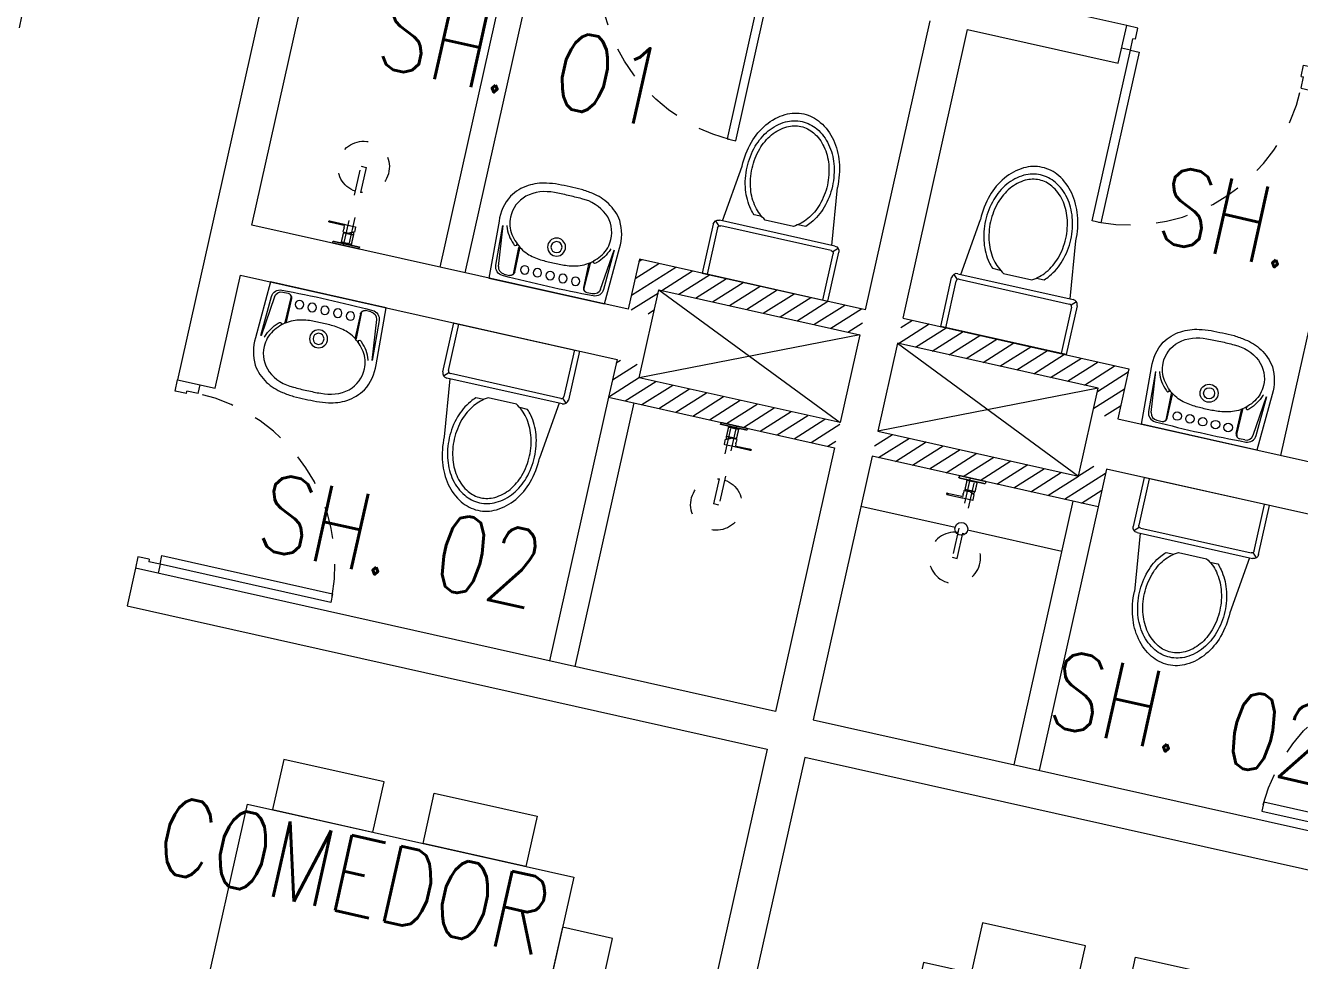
# Model space of a CAD drawing. Header units: millimetres. Extents: x 2471 to 2909, y 1327 to 1568.
# Drawn here: x 2629.57 to 2634.523, y 1506.65 to 1510.284 of the extents above; entities that cross this region are included whole.
import ezdxf
from ezdxf.xclip import XClip

# ---------------------------------------------------------------- set-up
doc = ezdxf.new("R2010")
doc.units = ezdxf.units.MM
doc.header["$XCLIPFRAME"] = 2
doc.set_wipeout_variables(frame=1)
doc.linetypes.add('ACAD_ISO07W100', pattern=[3, 0, -3])
doc.linetypes.add('HIDDEN2', pattern=[0.1875, 0.125, -0.0625])
doc.layers.get('0').update_dxf_attribs({"color": 251, "lineweight": 9})
for name, color, linetype, lineweight in [('A-ESTRUCTURA-HATCH', 251, 'Continuous', 13), ('A-LINEAS', 251, 'Continuous', 13), ('A-MOBILIARIO', 251, 'Continuous', 13), ('A-MUROS', 251, 'Continuous', 13), ('A-SANITARIOS', 251, 'Continuous', 13), ('A_50_TextoAmbiente', 251, 'Continuous', 13), ('DLP_MURO BAJO', 251, 'Continuous', 13), ('DLP_VERDE', 251, 'Continuous', 13)]:
    doc.layers.add(name, color=color, linetype=linetype, lineweight=lineweight)
doc.styles.add('R100-200', font='romans.shx', dxfattribs={"width": 0.8, "height": 0.3})

# ---------------------------------------------------------------- blocks, each defined once
blk = doc.blocks.new('EST P1')
at = {"layer": 'A-ESTRUCTURA-HATCH'}
h = blk.add_hatch(dxfattribs=at)
h.set_pattern_fill('ANSI31', color=256, scale=0.02)
h.set_pattern_definition([(45, (-226392.07709, -8188203.05961), (-0.04490128060535, 0.04490128060535), [])])
h.paths.add_polyline_path([(-3.61, 5.05), (-3.61, 4.85), (-44.785, 4.85), (-44.785, -0.15), (-46.99, -0.15), (-46.99, -11.15), (-3.61, -11.1501), (-3.61, -11.4001), (-47.24, -11.4001), (-47.24, 0.15), (-45.035, 0.15), (-45.035, 5.05)])
h.paths.add_polyline_path([(5.8757, 4.85), (5.8757, 5.05), (35.53, 5.05), (35.53, 4.85)])
h.paths.add_polyline_path([(47.915, 5.05), (35.58, 5.05), (35.58, 4.85), (47.915, 4.85)])
h.paths.add_polyline_path([(51.865, 4.85), (53.3757, 4.85), (53.3757, 5.05), (51.865, 5.05)])
edge = h.paths.add_edge_path()
edge.add_arc((63.3007, -0.15), 9.7, 360, 540)
edge.add_line((53.6007, -0.15), (53.8007, -0.15))
edge.add_arc((63.3007, -0.15), 9.5, 0.90471, 180, ccw=False)
edge.add_line((72.7995, 0), (70.3507, 0))
edge.add_line((70.3507, 0), (70.3507, -0.1499))
edge.add_line((70.3507, -0.1499), (73.0007, -0.15))
edge = h.paths.add_edge_path()
edge.add_arc((63.3007, -0.15), 3.3, 0.0009, 49.9947)
edge.add_line((65.4221, 2.3777), (65.4222, -0.15))
edge.add_line((65.4222, -0.15), (65.2722, -0.15))
edge.add_line((65.2722, -0.15), (65.2721, 2.4964))
edge.add_arc((63.3007, -0.15), 3.3, 53.3166, 180)
edge.add_line((60.0007, -0.15), (59.8007, -0.15))
edge.add_arc((63.3007, -0.15), 3.5, 2.4574, 179.9999, ccw=False)
edge.add_line((66.7975, 0.0001), (69.4507, 0))
edge.add_line((69.4507, 0), (69.4507, -0.1499))
edge.add_line((69.4507, -0.1499), (66.6007, -0.1499))
h.paths.add_polyline_path([(-3.56, -11.15), (35.53, -11.15), (35.53, -11.4001), (-3.56, -11.4001)])
h.paths.add_polyline_path([(35.58, -11.1501), (71.88, -11.1501), (71.88, -11.4001), (35.58, -11.4)])
blk = doc.blocks.new('A$C47ad906b')
at = {"linetype": 'ACAD_ISO07W100'}
blk.add_blockref('EST P1', (27.0859, 53.6317), dxfattribs=at)
blk = doc.blocks.new('ducha marsano')
at = {"linetype": 'HIDDEN2', "ltscale": 0.5, "extrusion": (-4.9425e-10, -7.91123e-10, -1)}
for p, q in [((-0.01, 0), (0.01, 0)), ((0.01, 0), (0.01, -0.3155)), ((-0.01, -0.3155), (-0.01, 0)), ((-0.0205, -0.08), (-0.0205, -0.0601)), ((0.021, -0.0815), (-0.019, -0.0815)), ((-0.0155, -0.058), (-0.0157, -0.058)), ((0.0225, -0.0515), (-0.0001, -0.0515)), ((0.025, -0.0815), (0.021, -0.0815)), ((0.0225, -0.0515), (0.0225, -0.0627)), ((0.0225, -0.0682), (0.0225, -0.077)), ((0.0225, -0.077), (0.025, -0.077)), ((0.025, -0.077), (0.0771, -0.077)), ((0.0771, -0.0815), (0.025, -0.0815)), ((0.0771, -0.077), (0.0816, -0.077)), ((0.0816, -0.0815), (0.0771, -0.0815)), ((0.0816, -0.077), (0.082, -0.077)), ((0.082, -0.0815), (0.0816, -0.0815)), ((0.082, -0.077), (0.084, -0.077)), ((0.084, -0.0815), (0.082, -0.0815)), ((0.0855, -0.0785), (0.0855, -0.08)), ((0.01, -0.3155), (-0.01, -0.3155))]:
    blk.add_line(p, q, dxfattribs=at)
for centre, radius, start, end in [((-0.0004, -0.0462), 0.02, 323.9581, 354.9298), ((0.0004, -0.0462), 0.02, 185.0702, 195.2705), ((0.019, -0.08), 0.0015, 270, 360), ((-0.084, -0.0785), 0.0015, 90, 180), ((-0.084, -0.08), 0.0015, 180, 270), ((0, -0.3155), 0.1, 95.7392, 84.2608)]:
    blk.add_arc(centre, radius, start, end, dxfattribs=at)
at = {"linetype": 'HIDDEN2', "ltscale": 0.5, "extrusion": (-4.94252e-10, -7.91124e-10, -1)}
blk.add_ellipse((0, -0.0515), major_axis=(-0.0225, -0.0095), ratio=0.001448, start_param=0.425436, end_param=1.567366, dxfattribs=at)
at = {"linetype": 'HIDDEN2', "ltscale": 0.5}
for points, degree in [([(-0.0305, 0), (0, 0), (0.0305, 0)], 2), ([(0.0305, 0), (0.0415, 0), (0.0525, 0)], 2), ([(0.0525, 0), (0.0525, -0.0038), (0.0525, -0.0075)], 2), ([(-0.0525, 0), (-0.0525, -0.0038), (-0.0525, -0.0075)], 2), ([(-0.0525, 0), (-0.0415, 0), (-0.0305, 0)], 2), ([(-0.0525, -0.0075), (-0.0525, -0.0075), (-0.0525, -0.0075)], 2), ([(0.0305, -0.008), (0, -0.008), (-0.0305, -0.008)], 2), ([(-0.0215, -0.008), (-0.0215, -0.0093), (-0.0215, -0.0105)], 2), ([(-0.021, -0.011), (-0.007, -0.011), (0.007, -0.011), (0.021, -0.011)], 3), ([(-0.02, -0.011), (-0.02, -0.0294), (-0.02, -0.0477)], 2), ([(-0.0197, -0.048), (0, -0.048), (0.0197, -0.048)], 2), ([(0.02, -0.011), (0.02, -0.0294), (0.02, -0.0477)], 2), ([(0.0215, -0.008), (0.0215, -0.0093), (0.0215, -0.0105)], 2)]:
    blk.add_open_spline(points, degree=degree, dxfattribs=at)
for points, weights in [([(-0.0525, -0.0075), (-0.0525, -0.0075), (-0.0525, -0.0075)], [1, 0.990847086912, 0.982266230892]), ([(-0.052, -0.008), (-0.0525, -0.008), (-0.0525, -0.0075)], [1, 0.707106781193, 1]), ([(-0.0215, -0.0105), (-0.0215, -0.011), (-0.021, -0.011)], [1, 0.70710678154, 1]), ([(-0.02, -0.0477), (-0.02, -0.048), (-0.0197, -0.048)], [1, 0.707106780138, 1]), ([(0.02, -0.0477), (0.02, -0.048), (0.0197, -0.048)], [1, 0.707106779703, 1]), ([(0.0211, -0.011), (0.0211, -0.011), (0.021, -0.011)], [1, 0.992411795776, 1]), ([(0.052, -0.008), (0.0521, -0.008), (0.0521, -0.008)], [1, 0.992411795771, 1])]:
    blk.add_rational_spline(points, weights, degree=2, dxfattribs=at)
for points, knots in [([(-0.0305, -0.008), (-0.0332, -0.008), (-0.0374, -0.008), (-0.0424, -0.008), (-0.0458, -0.008), (-0.0486, -0.008), (-0.0512, -0.008), (-0.052, -0.008), (-0.052, -0.008)], [0, 0, 0, 0, 8.104572, 12.495263, 16.885954, 21.276645, 25.667336, 33.771908, 33.771908, 33.771908, 33.771908]), ([(0.052, -0.008), (0.052, -0.008), (0.0512, -0.008), (0.0486, -0.008), (0.0458, -0.008), (0.0424, -0.008), (0.0374, -0.008), (0.0332, -0.008), (0.0305, -0.008)], [0, 0, 0, 0, 8.104572, 12.495263, 16.885954, 21.276645, 25.667336, 33.771908, 33.771908, 33.771908, 33.771908]), ([(0.0225, -0.0682), (0.0225, -0.0682), (0.0225, -0.0682), (0.0225, -0.0679), (0.0224, -0.0677), (0.0224, -0.0672), (0.0224, -0.0669), (0.0223, -0.0662), (0.0223, -0.0658), (0.0223, -0.0652), (0.0223, -0.0648), (0.0224, -0.0641), (0.0224, -0.0638), (0.0224, -0.0633), (0.0225, -0.0631), (0.0225, -0.0628), (0.0225, -0.0627), (0.0225, -0.0627)], [0.4148436, 0.4148436, 0.4148436, 0.4148436, 0.5185541, 0.5185541, 0.6222645, 0.6222645, 0.7259759, 0.7259759, 0.8296873, 0.8296873, 0.9333987, 0.9333987, 1.03711, 1.03711, 1.1408205, 1.1408205, 1.2445309, 1.2445309, 1.2445309, 1.2445309])]:
    blk.add_open_spline(points, degree=3, knots=knots, dxfattribs=at)
for points, weights, degree, knots in [([(0.0211, -0.011), (0.0211, -0.011), (0.0211, -0.011), (0.0211, -0.011), (0.0214, -0.0109), (0.0215, -0.0107), (0.0215, -0.0105)], [0.918641037743, 0.918640949346, 0.918640860949, 0.918640772552, 0.789223156395, 0.789223156395, 0.918640772552], 3, [0.1238988, 0.1238988, 0.1238988, 0.1238988, 0.1238993, 0.1238993, 0.1238993, 0.78603, 0.78603, 0.78603, 0.78603]), ([(0.0521, -0.008), (0.0521, -0.008), (0.0521, -0.008), (0.0525, -0.0079), (0.0525, -0.0075)], [0.918641037749, 0.918640905153, 0.918640772558, 0.724517853988, 0.918640772558], 2, [0.1238988, 0.1238988, 0.1238988, 0.1238993, 0.1238993, 0.7860311, 0.7860311, 0.7860311])]:
    blk.add_rational_spline(points, weights, degree=degree, knots=knots, dxfattribs=at)
blk = doc.blocks.new('*U844')
for p, q in [((0.01, 0.755), (0.01, 0.8)), ((0.1, 0.765), (0.1, 0.8)), ((0.055, 0.755), (0.01, 0.755)), ((0.1, 0.765), (0.055, 0.765)), ((0.055, 0.755), (0.055, 0.765)), ((0.055, 0.045), (0.01, 0.045)), ((0.01, 0.045), (0.01, 0)), ((0.055, 0.045), (0.055, 0.035)), ((0.1, 0.035), (0.055, 0.035)), ((0.1, 0.035), (0.1, 0))]:
    blk.add_line(p, q)
blk.add_lwpolyline([(0.83, 0.07), (0.83, 0.035), (0.1, 0.035), (0.1, 0.07)], close=True)
at = {"color": 7, "linetype": 'HIDDEN2'}
blk.add_arc((0.0996, 0.034), 0.731, 2.2301, 89.9672, dxfattribs=at)
blk = doc.blocks.new('SIFON JET_PLANTA')
blk.add_wipeout([(0, -0.25), (-0.195, -0.25), (-0.1995, -0.2495), (-0.2029, -0.2484), (-0.2029, -0.2484), (-0.2067, -0.2462), (-0.2067, -0.2462), (-0.209, -0.244), (-0.209, -0.244), (-0.2091, -0.2441), (-0.2108, -0.2423), (-0.2108, -0.2423), (-0.2108, -0.2423), (-0.2126, -0.2395), (-0.2126, -0.2395), (-0.2138, -0.2369), (-0.2138, -0.2369), (-0.2147, -0.2335), (-0.215, -0.23), (-0.215, -0.227), (-0.215, -0.2181), (-0.44, -0.19), (-0.4428, -0.19), (-0.4467, -0.1899), (-0.449, -0.1899), (-0.4518, -0.1898), (-0.455, -0.1897), (-0.4568, -0.1896), (-0.4592, -0.1894), (-0.4619, -0.1893), (-0.4639, -0.1891), (-0.4651, -0.189), (-0.4651, -0.189), (-0.4695, -0.1887), (-0.4735, -0.1883), (-0.4761, -0.188), (-0.4785, -0.1877), (-0.4812, -0.1874), (-0.4824, -0.1872), (-0.4862, -0.1867), (-0.4884, -0.1864), (-0.4916, -0.1859), (-0.4936, -0.1856), (-0.495, -0.1854), (-0.4974, -0.1849), (-0.4974, -0.1849), (-0.5022, -0.184), (-0.5066, -0.1832), (-0.5094, -0.1826), (-0.5118, -0.1821), (-0.5151, -0.1813), (-0.5177, -0.1807), (-0.5217, -0.1796), (-0.5238, -0.1791), (-0.5267, -0.1783), (-0.5267, -0.1783), (-0.5296, -0.1775), (-0.5321, -0.1768), (-0.5352, -0.1759), (-0.5385, -0.1749), (-0.5385, -0.1749), (-0.5412, -0.174), (-0.5428, -0.1735), (-0.5449, -0.1728), (-0.5465, -0.1722), (-0.5491, -0.1713), (-0.551, -0.1706), (-0.5543, -0.1693), (-0.5568, -0.1683), (-0.5598, -0.1671), (-0.5614, -0.1664), (-0.5644, -0.1652), (-0.5659, -0.1645), (-0.5675, -0.1637), (-0.5702, -0.1625), (-0.5738, -0.1608), (-0.5759, -0.1598), (-0.5781, -0.1587), (-0.5833, -0.1559), (-0.5871, -0.1538), (-0.5896, -0.1524), (-0.5918, -0.1511), (-0.5936, -0.15), (-0.595, -0.1492), (-0.5964, -0.1483), (-0.5987, -0.1469), (-0.6004, -0.1458), (-0.602, -0.1448), (-0.6039, -0.1435), (-0.6058, -0.1422), (-0.607, -0.1415), (-0.6086, -0.1403), (-0.612, -0.1379), (-0.6142, -0.1363), (-0.6153, -0.1355), (-0.6168, -0.1344), (-0.6179, -0.1335), (-0.6193, -0.1324), (-0.6204, -0.1315), (-0.6215, -0.1307), (-0.6223, -0.13), (-0.6235, -0.1291), (-0.6245, -0.1281), (-0.6245, -0.1281), (-0.6262, -0.1268), (-0.6276, -0.1255), (-0.6288, -0.1244), (-0.6305, -0.123), (-0.6318, -0.1217), (-0.6318, -0.1217), (-0.6335, -0.1201), (-0.6347, -0.119), (-0.6347, -0.119), (-0.6379, -0.1158), (-0.64, -0.1137), (-0.6458, -0.1074), (-0.6494, -0.1032), (-0.6554, -0.0958), (-0.6599, -0.0897), (-0.6623, -0.0862), (-0.6646, -0.0826), (-0.6679, -0.0774), (-0.6706, -0.0727), (-0.6722, -0.0699), (-0.6751, -0.0642), (-0.677, -0.0602), (-0.6779, -0.0581), (-0.6792, -0.0551), (-0.6803, -0.0522), (-0.6814, -0.0492), (-0.6827, -0.0457), (-0.6838, -0.0419), (-0.6855, -0.0361), (-0.6864, -0.0321), (-0.687, -0.0296), (-0.6876, -0.0264), (-0.6881, -0.0232), (-0.6891, -0.0164), (-0.6896, -0.0111), (-0.6899, -0.0065), (-0.69, 0), (-0.6899, 0.0044), (-0.6897, 0.0096), (-0.6893, 0.014), (-0.6887, 0.0194), (-0.6881, 0.0236), (-0.6881, 0.0236), (-0.6872, 0.0284), (-0.6867, 0.031), (-0.6855, 0.0361), (-0.6855, 0.0361), (-0.6838, 0.0421), (-0.6838, 0.0421), (-0.6819, 0.048), (-0.6804, 0.0521), (-0.6793, 0.0547), (-0.6779, 0.0582), (-0.6745, 0.0655), (-0.6745, 0.0655), (-0.6722, 0.0699), (-0.6705, 0.0728), (-0.669, 0.0755), (-0.6672, 0.0785), (-0.665, 0.082), (-0.6634, 0.0845), (-0.6611, 0.088), (-0.657, 0.0936), (-0.657, 0.0936), (-0.6534, 0.0984), (-0.6534, 0.0984), (-0.6503, 0.1023), (-0.6453, 0.108), (-0.6386, 0.1152), (-0.6326, 0.121), (-0.6299, 0.1235), (-0.6251, 0.1276), (-0.6206, 0.1314), (-0.6168, 0.1344), (-0.6106, 0.1389), (-0.6061, 0.142), (-0.6, 0.1461), (-0.5963, 0.1484), (-0.5908, 0.1517), (-0.5862, 0.1543), (-0.5794, 0.158), (-0.5693, 0.1629), (-0.5517, 0.1703), (-0.5465, 0.1722), (-0.5385, 0.1749), (-0.5346, 0.176), (-0.5265, 0.1784), (-0.5216, 0.1797), (-0.5148, 0.1813), (-0.5079, 0.1829), (-0.5016, 0.1842), (-0.4865, 0.1867), (-0.4763, 0.188), (-0.4726, 0.1884), (-0.4636, 0.1892), (-0.4549, 0.1897), (-0.449, 0.1899), (-0.44, 0.19), (-0.4322, 0.191), (-0.215, 0.2181), (-0.215, 0.2234), (-0.215, 0.2278), (-0.2149, 0.2323), (-0.2142, 0.2356), (-0.2129, 0.239), (-0.211, 0.2419), (-0.2091, 0.2441), (-0.2077, 0.2455), (-0.2055, 0.247), (-0.2007, 0.2492), (-0.195, 0.25), (-0.195, 0.25), (-0.1605, 0.25), (-0.0975, 0.25), (-0.0323, 0.25), (0, 0.25)])
for p, q in [((-0.195, 0.25), (0, 0.25)), ((0, 0.25), (0, -0.25)), ((-0.215, 0.2181), (-0.44, 0.19)), ((-0.215, -0.23), (-0.215, 0.23)), ((-0.2091, 0.2441), (-0.1921, 0.2271)), ((-0.195, -0.22), (-0.195, 0.22)), ((-0.185, 0.23), (0, 0.23)), ((-0.265, 0.0718), (-0.265, 0.1028)), ((-0.255, -0.0562), (-0.255, 0.0562)), ((-0.265, -0.1028), (-0.265, -0.0718)), ((-0.215, -0.2181), (-0.44, -0.19)), ((-0.2091, -0.2441), (-0.1921, -0.2271)), ((0, -0.23), (-0.185, -0.23)), ((0, -0.25), (-0.195, -0.25))]:
    blk.add_line(p, q)
for points in [[(-0.44, 0.19, 0.076393), (-0.5385, 0.1749, 0.086437), (-0.6168, 0.1344, 0.105872), (-0.6722, 0.0699, 0.125404), (-0.69, 0, 0.125404), (-0.6722, -0.0699, 0.105872), (-0.6168, -0.1344, 0.086437), (-0.5385, -0.1749, 0.076393), (-0.44, -0.19, 0.076393)], [(-0.265, 0.1028, 0.0362), (-0.2844, 0.1202, 0.08725), (-0.3535, 0.1565, 0.077598), (-0.44, 0.17, 0.077598), (-0.5265, 0.1565, 0.08725), (-0.5956, 0.1202, 0.105601), (-0.6443, 0.0627, 0.12364), (-0.66, 0, 0.12364), (-0.6443, -0.0627, 0.105601), (-0.5956, -0.1202, 0.08725), (-0.5265, -0.1565, 0.077598), (-0.44, -0.17, 0.077598)], [(-0.255, 0.0562, 0.100268), (-0.2967, 0.1044, 0.08725), (-0.3596, 0.1374, 0.077598), (-0.44, 0.15, 0.077598), (-0.5204, 0.1374, 0.08725), (-0.5833, 0.1044, 0.105601), (-0.6266, 0.0532, 0.12364), (-0.64, 0, 0.12364), (-0.6266, -0.0532, 0.105601), (-0.5833, -0.1044, 0.08725), (-0.5204, -0.1374, 0.077598), (-0.44, -0.15, 0.077598)], [(-0.44, -0.15, 0.077598), (-0.3596, -0.1374, 0.08725), (-0.2967, -0.1044, 0.100268), (-0.255, -0.0562, 0.12364)], [(-0.44, -0.17, 0.077598), (-0.3535, -0.1565, 0.08725), (-0.2844, -0.1202, 0.0362), (-0.265, -0.1028, 0.12364)]]:
    blk.add_lwpolyline(points, format="xyb")
for centre, radius, start, end in [((-0.195, 0.23), 0.02, 90, 180), ((-0.185, 0.22), 0.01, 90, 180), ((-0.195, -0.23), 0.02, 180, 270), ((-0.185, -0.22), 0.01, 180, 270)]:
    blk.add_arc(centre, radius, start, end)
blk = doc.blocks.new('BOWL-ITALGRIF_VARADERO_01')
for p, q in [((-0.2032, -0.1971), (-0.2208, -0.038)), ((0.2032, -0.1971), (0.2208, -0.038)), ((-0.1404, -0.2077), (-0.1424, -0.1083)), ((-0.1375, -0.205), (-0.1375, -0.1117)), ((0.1375, -0.205), (0.1375, -0.1117)), ((0.1404, -0.2077), (0.1424, -0.1083)), ((-0.1753, -0.222), (-0.1544, -0.222)), ((0.1753, -0.222), (0.1544, -0.222))]:
    blk.add_line(p, q)
for points in [[(-0.0917, 0.1589, -0.02989), (-0.0456, 0.1646, -0.007822), (0.0456, 0.1646, -0.02989), (0.0918, 0.1589, -0.091737), (0.1601, 0.1343, -0.112496), (0.2175, 0.0792, -0.147885), (0.2402, -0.0257), (0.23, -0.25), (-0.23, -0.25), (-0.2402, -0.0257, -0.147885), (-0.2175, 0.0792, -0.112496), (-0.1601, 0.1343, -0.091737)], [(-0.0496, -0.1363, -0.062677), (-0.1048, -0.1249, -0.110639), (-0.1576, -0.091, -0.120976), (-0.195, -0.0344, -0.061198), (-0.2, 0, -0.21707), (-0.1593, 0.092, -0.174983), (-0.0545, 0.1298, -0.010618), (0, 0.131, -0.010618), (0.0545, 0.1298, -0.174983), (0.1593, 0.092, -0.21707), (0.2, 0, -0.061198), (0.195, -0.0344, -0.120976), (0.1576, -0.091, -0.110639), (0.1048, -0.1249, -0.062677), (0.0496, -0.1363, -0.017583), (0, -0.138, -0.017583)]]:
    blk.add_lwpolyline(points, format="xyb", close=True)
for points in [[(-0.2216, -0.0381), (-0.2145, -0.1954, 0.390823), (-0.1807, -0.2288, 0.017524), (0.1807, -0.2288, 0.390823), (0.2145, -0.1954), (0.2216, -0.0381)], [(-0.2072, -0.035, 0.005), (-0.2064, -0.038, 0.121292), (-0.166, -0.0996, 0.007977), (-0.1624, -0.1031)], [(0.2072, -0.035, -0.005), (0.2064, -0.038, -0.121292), (0.166, -0.0996, -0.007977), (0.1624, -0.1031)]]:
    blk.add_lwpolyline(points, format="xyb")
for centre, radius in [((0, -0.075), 0.035), ((0, -0.075), 0.0215), ((-0.1015, -0.1885), 0.0165), ((-0.051, -0.1885), 0.0165), ((0, -0.1885), 0.0165), ((0.051, -0.1885), 0.0165), ((0.1015, -0.1885), 0.0165)]:
    blk.add_circle(centre, radius)
for centre, radius, start, end in [((-0.1583, -0.0987), 0.006, 226.6431, 46.6431), ((0.1583, -0.0987), 0.006, 133.3569, 313.3569), ((-0.1404, -0.1083), 0.002, 54.3619, 181.1374), ((-0.1355, -0.1117), 0.002, 56.7109, 180), ((0.1048, -0.1249), 9.094947017729287e-16, 0, 217.6714), ((0.1355, -0.1117), 0.002, 0, 123.2891), ((0.1404, -0.1083), 0.002, 358.8626, 125.6381), ((-0.1753, -0.194), 0.028, 186.3111, 270), ((0.1753, -0.194), 0.028, 270, 353.6889), ((-0.1545, -0.205), 0.017, 270, 0), ((-0.1544, -0.208), 0.014, 270, 1.1374), ((0.1545, -0.205), 0.017, 180, 270), ((0.1544, -0.208), 0.014, 178.8626, 270)]:
    blk.add_arc(centre, radius, start, end)
blk = doc.blocks.new('*U828')
for p, q in [((0.01, 0.705), (0.01, 0.75)), ((0.1, 0.715), (0.1, 0.75)), ((0.055, 0.705), (0.01, 0.705)), ((0.1, 0.715), (0.055, 0.715)), ((0.055, 0.705), (0.055, 0.715)), ((0.055, 0.045), (0.01, 0.045)), ((0.01, 0.045), (0.01, 0)), ((0.055, 0.045), (0.055, 0.035)), ((0.1, 0.035), (0.055, 0.035)), ((0.1, 0.035), (0.1, 0))]:
    blk.add_line(p, q)
blk.add_lwpolyline([(0.78, 0.07), (0.78, 0.035), (0.1, 0.035), (0.1, 0.07)], close=True)
at = {"color": 7, "linetype": 'HIDDEN2'}
blk.add_arc((0.0996, 0.0341), 0.6809, 2.2301, 89.9672, dxfattribs=at)
blk = doc.blocks.new('A$Cb5611ba7')
for points in [[(0.1, 0.2), (0.1, 0), (0.5, 0), (0.5, 0.2)], [(1.11, 0.2), (1.11, 0), (0.7, 0), (0.7, 0.2)], [(0, 0), (0, -0.8), (1.3, -0.8), (1.3, 0)], [(1.5, -0.6), (1.3, -0.6), (1.3, -0.2), (1.5, -0.2)], [(0.1, -1), (0.1, -0.8), (0.5, -0.8), (0.5, -1)], [(1.11, -1), (1.11, -0.8), (0.7, -0.8), (0.7, -1)]]:
    blk.add_lwpolyline(points, close=True)
blk = doc.blocks.new('TF_P1')
h = blk.add_hatch()
h.set_pattern_fill('ANSI31', color=8, scale=0.015, angle=90)
h.set_pattern_definition([(135, (-3e-09, -24.999965), (-0.03367596, -0.03367596), [])])
h.paths.add_polyline_path([(4.8, 4.05), (4.7, 4.05), (4.7, 3.25), (4.65, 3.25), (4.65, 3.15), (4.8, 3.15)])
h.paths.add_polyline_path([(4.45, 3.25), (4.35, 3.25), (4.35, 4.05), (4.25, 4.05), (4.25, 3.15), (4.45, 3.15)])
h.paths.add_polyline_path([(4.45, 5.1), (4.25, 5.1), (4.25, 4.2), (4.35, 4.2), (4.35, 5), (4.45, 5)])
h.paths.add_polyline_path([(4.8, 5.1), (4.65, 5.1), (4.65, 5), (4.7, 5), (4.7, 4.2), (4.8, 4.2)])
h.paths.add_polyline_path([(45.35, 5), (45.4, 5), (45.4, 5.1), (45.25, 5.1), (45.25, 4.2), (45.35, 4.2)])
h.paths.add_polyline_path([(45.35, 4.05), (45.25, 4.05), (45.25, 3.15), (45.4, 3.15), (45.4, 3.25), (45.35, 3.25)])
h.paths.add_polyline_path([(45.8, 4.05), (45.7, 4.05), (45.7, 3.25), (45.6, 3.25), (45.6, 3.15), (45.8, 3.15)])
h.paths.add_polyline_path([(45.8, 5.1), (45.6, 5.1), (45.6, 5), (45.7, 5), (45.7, 4.2), (45.8, 4.2)])
h.paths.add_polyline_path([(30.85, 6.175), (32.5, 6.175), (32.5, 6.275), (30.75, 6.275), (30.75, 6.255), (30.75, 5.825), (30.35, 5.825), (30.35, 5.725), (30.75, 5.725), (30.75, 4.875), (30.85, 4.875)])
h.paths.add_polyline_path([(30.85, 3.375), (30.75, 3.375), (30.75, 2.525), (29.9, 2.525), (29.9, 2.425), (30.75, 2.425), (30.75, 1.975), (32.5, 1.975), (32.5, 2.075), (30.85, 2.075)])
h.paths.add_polyline_path([(19.3, 2.425), (20.15, 2.425), (20.15, 2.525), (19.3, 2.525), (19.3, 3.375), (19.2, 3.375), (19.2, 2.075), (17.55, 2.075), (17.55, 1.975), (19.3, 1.975), (19.3, 1.995)])
h.paths.add_polyline_path([(19.3, 6.275), (17.55, 6.275), (17.55, 6.175), (19.2, 6.175), (19.2, 4.875), (19.3, 4.875), (19.3, 5.725), (19.7, 5.725), (19.7, 5.825), (19.3, 5.825)])
at = {"layer": 'A-LINEAS', "color": 8}
for p, q in [((4.35, 5), (4.7, 4.2)), ((4.35, 4.2), (4.7, 5)), ((5, 5), (5, 4.625)), ((5, 4.575), (5, 4.2)), ((4.35, 3.25), (4.7, 4.05)), ((4.35, 4.05), (4.7, 3.25))]:
    blk.add_line(p, q, dxfattribs=at)
blk.add_circle((5, 4.6, 0), 0.025, dxfattribs=at)
at = {"layer": 'A-MUROS', "color": 8}
for p, q in [((5.85, 4.2), (5.85, 6.75)), ((6, 6.75), (6, 4.2)), ((4.45, 5.1), (4.45, 6.6)), ((4.25, 5.1), (4.45, 5.1)), ((4.65, 5.1), (4.8, 5.1)), ((4.8, 5.1), (4.8, 4.2)), ((3.1, 4.8), (2.95, 4.8)), ((2.95, 4.8), (2.95, 4.2)), ((3.1, 4.2), (3.1, 4.8)), ((4.25, 4.2), (3.1, 4.2)), ((4.8, 4.2), (5.85, 4.2)), ((6, 4.2), (8.8501, 4.2)), ((4.25, 4.05), (3.1, 4.05)), ((4.8, 3.15), (4.8, 4.05)), ((4.8, 4.05), (5.85, 4.05)), ((5.85, 4.05), (5.85, 1.5)), ((6, 1.5), (6, 4.05)), ((6, 4.05), (8.8501, 4.05)), ((4.25, 3.15), (4.45, 3.15)), ((4.45, 3.15), (4.45, 1.65)), ((4.65, 3.15), (4.8, 3.15)), ((4.45, 1.65), (3.1, 1.65)), ((5.1, 1.65), (4.65, 1.65)), ((5.1, 1.5), (5.1, 1.65)), ((2.95, 1.5), (5.1, 1.5)), ((5.85, 1.5), (6, 1.5))]:
    blk.add_line(p, q, dxfattribs=at)
at = {"layer": 'A-MUROS', "color": 8, "elevation": 0}
for points in [[(4.7, 5), (4.35, 5), (4.35, 4.2), (4.7, 4.2)], [(4.7, 3.25), (4.35, 3.25), (4.35, 4.05), (4.7, 4.05)]]:
    blk.add_lwpolyline(points, close=True, dxfattribs=at)
at = {"layer": 'DLP_MURO BAJO', "color": 8}
for p, q in [((4.45, 5.75), (3.1, 5.75)), ((4.8, 5.1), (5.85, 5.1)), ((4.8, 5), (5.85, 5)), ((4.8, 3.25), (5.85, 3.25)), ((4.8, 3.15), (5.85, 3.15)), ((4.45, 2.5), (3.1, 2.5)), ((4.45, 2.4), (3.1, 2.4))]:
    blk.add_line(p, q, dxfattribs=at)
at = {"layer": 'A-MOBILIARIO', "color": 8, "xscale": -1}
for name, p, rotation in [('*U828', (5.85, 6.76), 90), ('A$Cb5611ba7', (7.45, 2.125), 270), ('*U844', (3.9, 0.61), 90)]:
    blk.add_blockref(name, p, dxfattribs=dict(at, rotation=rotation))
at = {"layer": 'A-MOBILIARIO', "color": 8}
for name, p, rotation in [('A$Cb5611ba7', (7.4765, 6.125), 270), ('*U828', (5.85, 1.49), 90)]:
    blk.add_blockref(name, p, dxfattribs=dict(at, rotation=rotation))
at = {"layer": 'A-SANITARIOS', "color": 8, "rotation": 90}
blk.add_blockref('BOWL-ITALGRIF_VARADERO_01', (4.2, 5.425, 0), dxfattribs=at)
at = {"layer": 'A-SANITARIOS', "color": 8, "extrusion": (7.91123e-10, 4.9425e-10, -1), "rotation": 270.0000007003572}
blk.add_blockref('ducha marsano', (-4.8, 4.6, 0), dxfattribs=at)
at = {"layer": 'A-SANITARIOS', "color": 8, "extrusion": (7.91123e-10, -4.9425e-10, -1), "xscale": -1, "rotation": 269.9999992996428}
blk.add_blockref('ducha marsano', (-4.8, 3.65, 0), dxfattribs=at)
at = {"layer": 'A-SANITARIOS', "color": 8, "xscale": -1}
for p, rotation in [((4.2, 2.825, 0), 90), ((4.9, 2, 0), 270)]:
    blk.add_blockref('BOWL-ITALGRIF_VARADERO_01', p, dxfattribs=dict(at, rotation=rotation))
at = {"layer": 'A-SANITARIOS', "color": 8, "extrusion": (-7.91123e-10, 4.9425e-10, -1), "xscale": -1, "rotation": 89.9999992996428}
blk.add_blockref('ducha marsano', (-4.45, 2.025, 0), dxfattribs=at)
at = {"layer": 'A-SANITARIOS', "color": 8, "extrusion": (3.60286e-08, -4.49068e-08, 1), "xscale": -1, "rotation": 359.9999986687768}
blk.add_blockref('SIFON JET_PLANTA', (4.65, 5.5, 0), dxfattribs=at)
at = {"layer": 'A-SANITARIOS', "color": 8, "extrusion": (3.60286e-08, 4.49068e-08, -1), "xscale": -1, "zscale": -1, "rotation": 359.9999986687768}
blk.add_blockref('SIFON JET_PLANTA', (-4.25, 4.6, 0), dxfattribs=at)
at = {"layer": 'A-SANITARIOS', "color": 8, "extrusion": (3.60286e-08, -4.49068e-08, -1), "zscale": -1, "rotation": 180.0000013312232}
blk.add_blockref('SIFON JET_PLANTA', (-4.25, 3.65, 0), dxfattribs=at)
at = {"layer": 'A-SANITARIOS', "color": 8, "extrusion": (3.60286e-08, 4.49068e-08, 1), "rotation": 180.0000013312233}
blk.add_blockref('SIFON JET_PLANTA', (4.65, 2.75, 0), dxfattribs=at)
at = {"layer": 'A-MUROS', "color": 8}
for p, q in [((4.65, 6.6), (4.65, 5.1)), ((4.25, 4.2), (4.25, 5.1)), ((4.25, 4.05), (4.25, 3.15)), ((4.65, 1.65), (4.65, 3.15))]:
    blk.add_line(p, q, dxfattribs=at)
at = {"layer": 'A-MOBILIARIO', "color": 8}
blk.add_blockref('*U828', (2.94, 4.8, 0), dxfattribs=at)
at = {"layer": 'A-MOBILIARIO', "color": 8, "xscale": -1, "rotation": 180}
blk.add_blockref('*U828', (2.94, 3.45, 0), dxfattribs=at)
blk = doc.blocks.new('A$C4760cff2')
at = {"layer": 'A_50_TextoAmbiente', "style": 'R100-200', "width": 0.8}
for s, rotation, p in [('SH. O1', 347.3822, (15.2044, 44.8721)), ('SH. O1', 347.3809, (18.2384, 44.1929)), ('SH. 02', 347.3822, (14.7402, 42.998)), ('SH. 02', 347.3809, (17.8146, 42.3098)), ('COMEDOR', 347.3822, (14.3461, 41.7452))]:
    blk.add_text(s, height=0.3, rotation=rotation, dxfattribs=at).set_placement(p)

msp = doc.modelspace()

# ---------------------------------------------------------------- block references
at = {"linetype": 'ACAD_ISO07W100'}
ref = msp.add_blockref('A$C47ad906b', (2601.7285, 1500.8349, 0), dxfattribs=dict(at, rotation=257.382711444673))
XClip(ref).set_block_clipping_path([(-32.7771099955, 2.2226421868), (98.966152451, 2.2311685525), (98.9658266148, 7.2312249728), (99.7946497677, 7.2312789899), (100.0860832045, 13.4814635285), (100.1766123548, 17.3149815146), (100.3267845167, 20.5304395065), (97.1711962195, 20.6773210117), (93.5338054346, 23.2807166483), (85.4122358067, 23.2798339301), (85.4121779315, 21.8087508774), (84.8685753467, 21.4595517737), (84.2744105561, 21.0140181032), (83.7236675164, 20.5315185136), (83.2217984032, 20.020823719), (82.9119482925, 19.6642585539), (82.6902667088, 19.3857521464), (82.4208442196, 19.0171344008), (81.5253252406, 21.681570397), (-19.0374325849, 21.6816708043), (-22.9522799095, 17.2482101666), (-26.3217196958, 13.732875739), (-31.4099124894, 12.2080788992), (-35.6628028844, 13.1383932107)])

# ---------------------------------------------------------------- next in the draw order: block references
at = {"color": 251, "rotation": 257.381886132596}
msp.add_blockref('TF_P1', (2629.8114, 1514.2118, 0), dxfattribs=at)

# ---------------------------------------------------------------- next in the draw order: hatches: boundary and pattern name
at = {"layer": 'DLP_VERDE'}
h = msp.add_hatch(dxfattribs=at)
h.set_pattern_fill('AR-SAND', color=256, scale=0.0035, angle=215)
h.set_pattern_definition([(252.5, (-223918.54188, -8186702.85172), (0.1028379063742, -0.1371042579803), [0, -0.135128, 0, -0.15113, 0, -0.1444625]), (222.5, (-223918.54188, -8186702.85172), (0.0150241246165, -0.2957586482646), [0, -0.072898, 0, -0.121793, 0, -0.0466725]), (182.5, (-223918.45231, -8186702.789), (-0.226491538642, -0.159205150185), [0, -0.04445, 0, -0.16002, 0, -0.208915]), (172.5, (-223918.45231, -8186702.789), (-0.174160637763, -0.217199849944), [0, -0.022225, 0, -0.104902, 0, -0.120015])])
h.paths.add_polyline_path([(2640.6861, 1512.2101), (2639.2832, 1505.9427), (2638.8446, 1506.0409), (2638.2548, 1503.4063), (2638.6927, 1503.308), (2638.6833, 1503.2657), (2640.0492, 1502.9593), (2642.083, 1511.855)])
edge = h.paths.add_edge_path()
edge.add_line((2634.7163, 1513.1152), (2635.1742, 1515.1568))
edge.add_arc((2642.9367, 1523.0911), 11.1, 217.64206, 225.62698, ccw=False)
edge.add_arc((2633.7513, 1516.0066), 0.5, 37.6448, 127.5128)
edge.add_line((2633.4469, 1516.4032), (2632.7726, 1515.8856))
edge.add_line((2632.7726, 1515.8856), (2633.508, 1514.9277))
edge.add_line((2633.508, 1514.9277), (2633.389, 1514.8364))
edge.add_line((2633.389, 1514.8364), (2632.6536, 1515.7942))
edge.add_line((2632.6536, 1515.7942), (2631.8602, 1515.1851))
edge.add_line((2631.8602, 1515.1851), (2631.555, 1513.8242))
edge.add_line((2631.555, 1513.8242), (2634.7163, 1513.1152))
edge = h.paths.add_edge_path()
edge.add_line((2635.3006, 1515.035), (2634.8627, 1513.0824))
edge.add_line((2634.8627, 1513.0824), (2637.7153, 1512.4438))
edge.add_line((2637.7153, 1512.4438), (2637.8861, 1513.2067))
edge.add_arc((2642.9367, 1523.0911), 11.1, 226.53294, 242.9345, ccw=False)

# ---------------------------------------------------------------- next in the draw order: block references
msp.add_blockref('A$C4760cff2', (2615.7147, 1465.2582, 0))

doc.saveas('drawing.dxf')
